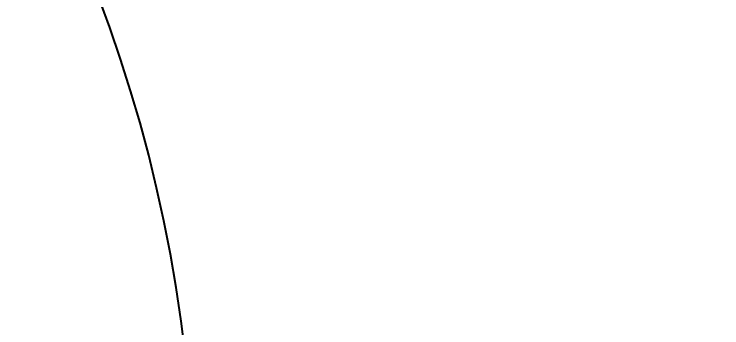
# Model space of a CAD drawing. Header units: millimetres. Extents: x 7426 to 8737, y 124 to 421.
# Drawn here: x 8515.97 to 8527.44, y 213.37 to 218.45 of the extents above; entities that cross this region are included whole.
import ezdxf
from ezdxf import colors
from ezdxf.entities.mleader import LeaderData, LeaderLine
from ezdxf.math import Vec2, Vec3

# ---------------------------------------------------------------- set-up
doc = ezdxf.new("R2010")
doc.units = ezdxf.units.MM
for name, color, linetype in [('外形图', 7, 'Continuous'), ('多重引线', 7, 'Continuous'), ('尺寸标注', 7, 'Continuous')]:
    doc.layers.add(name, color=color, linetype=linetype)
doc.styles.add('微软雅黑', font='msyh.ttc')
doc.dimstyles.new('尺寸标注_1_30比例', dxfattribs={"dimtxt": 2.1, "dimasz": 1.7, "dimexe": 0.5, "dimexo": 0.4, "dimgap": 0.5, "dimtad": 1, "dimdec": 1, "dimlfac": 30, "dimdsep": 46, "dimtxsty": '微软雅黑', "dimcen": 0.09, "dimadec": 0, "dimazin": 0, "dimtp": 0.01, "dimtm": 0.01, "dimtfac": 1, "dimtdec": 1, "dimtofl": 0, "dimtmove": 0, "dimatfit": 3, "dimfxl": 1, "dimtolj": 1, "dimarcsym": 0})

# ---------------------------------------------------------------- blocks, each defined once
blk = doc.blocks.new('*D1305')
at = {"layer": 'Defpoints', "color": 0}
for p in [(8485.004, 232.424), (8436.192, 220.424), (8494.624, 210.121), (8494.624, 210.121), (8553.958, 210.121)]:
    blk.add_point(p, dxfattribs=at)
at = {"layer": '尺寸标注', "color": 0, "lineweight": -2, "ltscale": 10}
blk.add_arc((8494.624, 210.121), 24.29, 4.0109, 165.9891, dxfattribs=at)
at = {"layer": '尺寸标注', "color": 0}
for points in [[(8470.78, 216.06), (8471.335, 215.942), (8470.704, 214.338)], [(8518.571, 211.81), (8519.138, 211.83), (8518.914, 210.121)]]:
    blk.add_solid(points, dxfattribs=at)
at = {"layer": '尺寸标注', "color": 0, "insert": (8503.409, 234.464), "char_height": 2.1, "attachment_point": 5, "rotation": 340.1577, "style": '微软雅黑'}
blk.add_mtext('\\A1;+\\A1;170%%d', dxfattribs=at)

msp = doc.modelspace()

# ---------------------------------------------------------------- linework, layer by layer
at = {"layer": '外形图'}
msp.add_arc((8494.6243, 210.1207), 59.3333, 190, 44.357129, dxfattribs=at)

# ---------------------------------------------------------------- dimensions: what is measured, and where the dimension line sits
at = {"layer": '尺寸标注', "ltscale": 10}
dim = msp.add_angular_dim_2l(base=(8485.0037, 232.4237), line1=((8494.6243, 210.1207), (8553.9577, 210.1207)), line2=((8494.6243, 210.1207), (8436.1924, 220.4238)), text='\\A1;+<>', dimstyle='尺寸标注_1_30比例', dxfattribs=at)
dim.commit()
dim.dimension.update_dxf_attribs({"geometry": '*D1305', "text_midpoint": (8502.869, 232.9681), "dimtype": 162})

# ---------------------------------------------------------------- leaders
at = {"layer": '多重引线'}
ml = msp.add_multileader_mtext('Standard', dxfattribs=at)
ml.set_content('R294', style='微软雅黑')
ml.set_leader_properties()
ml.build(insert=Vec2(0, 0))
ml.multileader.update_dxf_attribs({"text_left_attachment_type": 5, "text_right_attachment_type": 5, "dogleg_length": 0.5, "arrow_head_size": 1.7})
ctx = ml.context
ctx.base_point, ctx.char_height, ctx.arrow_head_size, ctx.landing_gap_size, ctx.plane_origin = Vec3(8572.704, 260.4725), 2.1, 1.7, 0.02, Vec3(8629.3118, 289.1208)
ctx.left_attachment, ctx.right_attachment = 5, 5
notes = []
notes.append((ctx, [(0, (1, 1, 0), (8572.704, 260.4725), (1, 0), 0, [(0, [(8502.6898, 215.6438)], 0, [])])]))
ctx.mtext.insert, ctx.mtext.flow_direction = Vec3(8572.724, 262.643), 5
for ctx, leaders in notes:
    for number, flags, end, landing, length, lines in leaders:
        leader = LeaderData()
        leader.index, (leader.has_last_leader_line, leader.has_dogleg_vector, leader.attachment_direction) = number, flags
        leader.last_leader_point, leader.dogleg_vector, leader.dogleg_length = Vec3(end), Vec3(landing), length
        for number, points, colour, breaks in lines:
            line = LeaderLine()
            line.index, line.vertices, line.color, line.breaks = number, Vec3.list(points), colors.encode_raw_color(colour), breaks
            leader.lines.append(line)
        ctx.leaders.append(leader)

doc.saveas('drawing.dxf')
